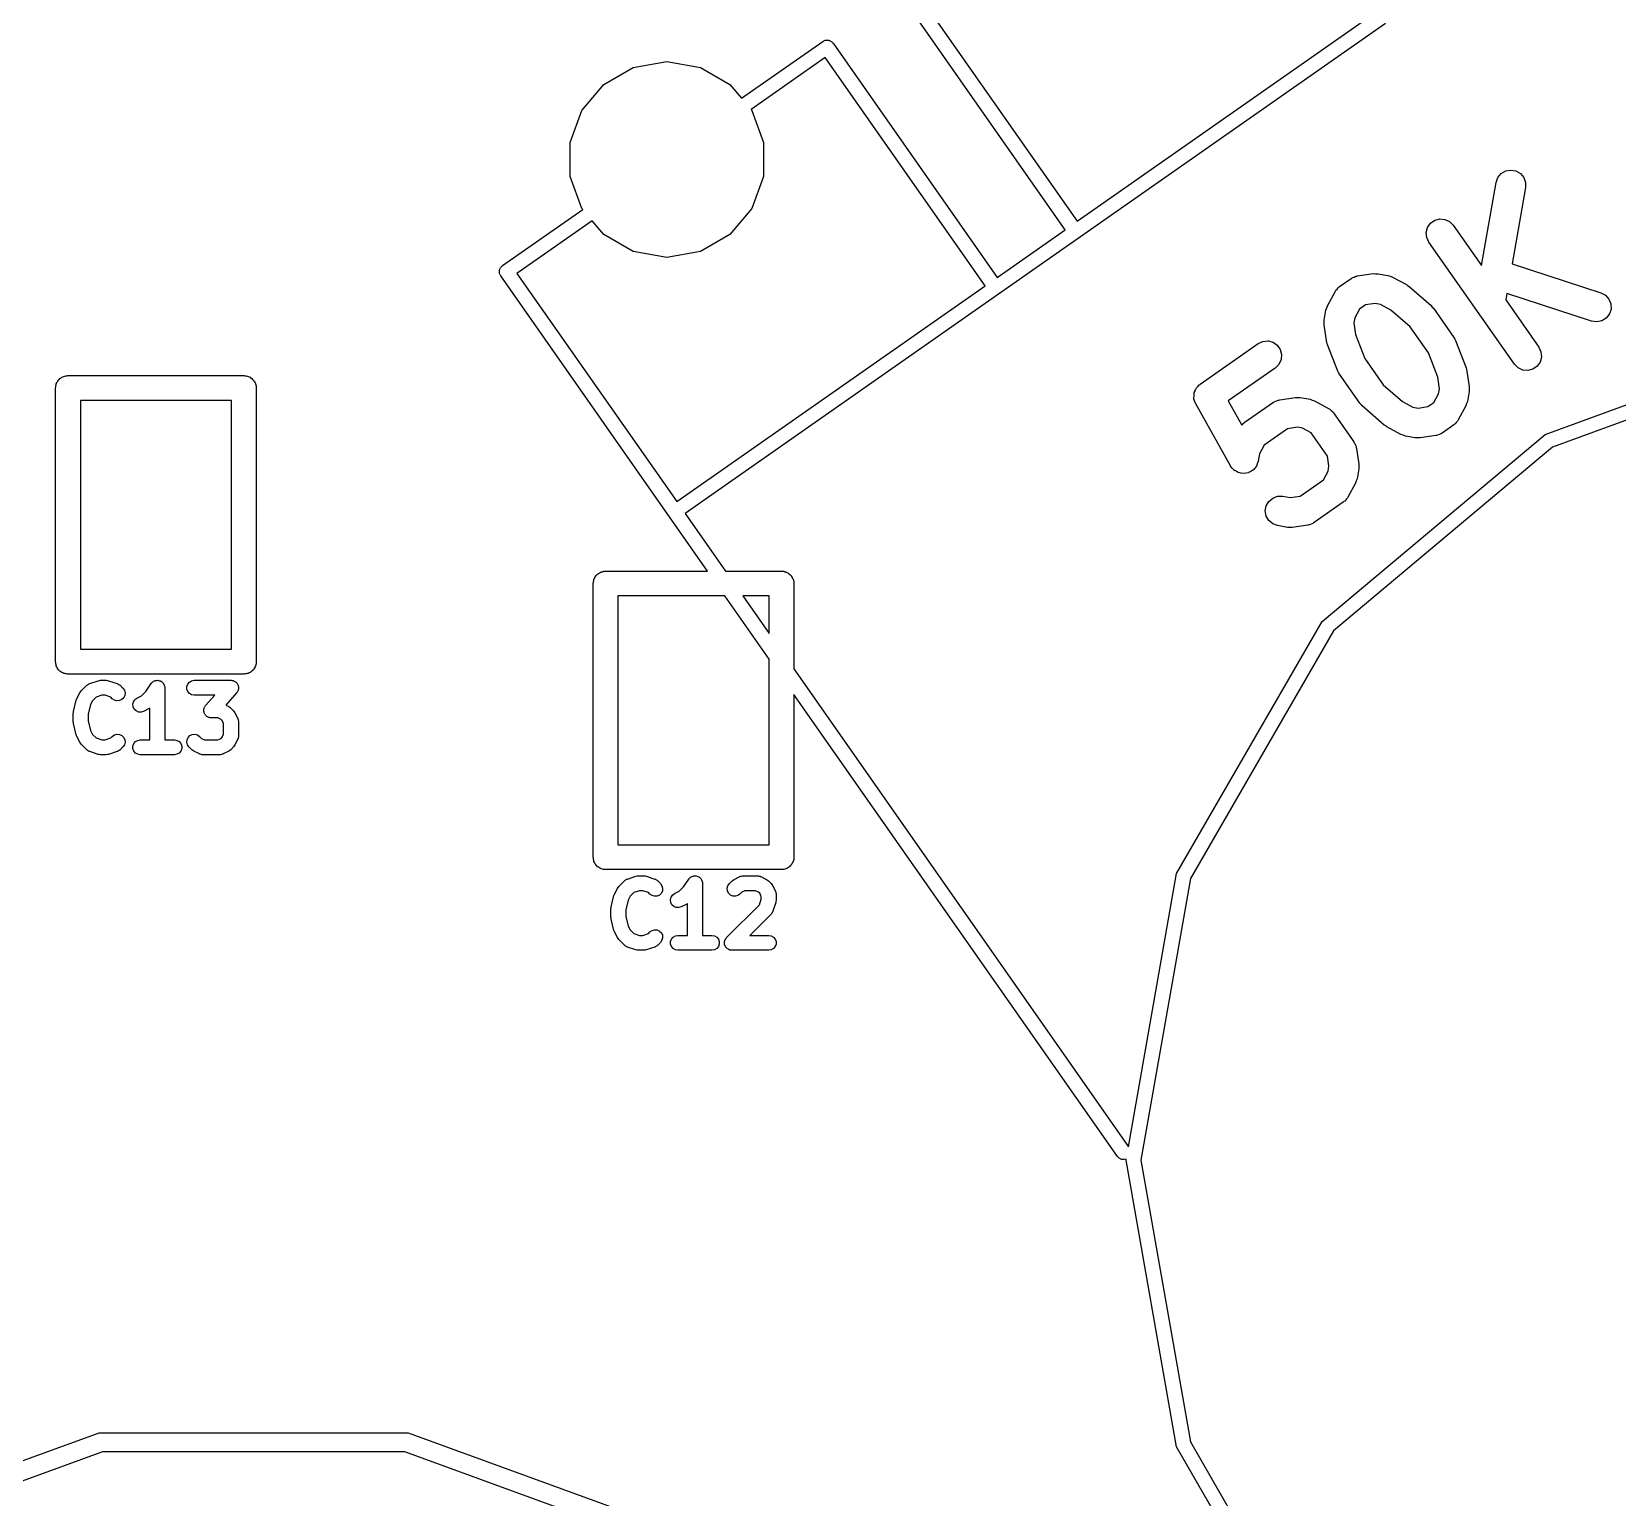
# Model space of a CAD drawing. Extents: x 12 to 77, y -112 to -11.
# Drawn here: x 42.23 to 58.45, y -49.95 to -34.95 of the extents above; entities that cross this region are included whole.
import ezdxf

# ---------------------------------------------------------------- set-up
doc = ezdxf.new("R2010")
doc.units = 0
doc.header["$MEASUREMENT"] = 0
doc.layers.add('BLACK', color=7, linetype='CONTINUOUS')

msp = doc.modelspace()

# ---------------------------------------------------------------- linework, layer by layer
at = {"layer": 'Black'}
for p, q in [((52.8007, -36.9798), (51.123, -34.5837)), ((51.2889, -34.5591), (52.9236, -36.8937)), ((52.9236, -36.8937), (56.0774, -34.6855)), ((56.0774, -34.8686), (51.9816, -37.7364)), ((49.4911, -35.6349), (50.3223, -35.0529)), ((50.3223, -35.0529), (50.3282, -35.0501)), ((50.3282, -35.0501), (50.3336, -35.0463)), ((50.3336, -35.0463), (50.34, -35.0446)), ((50.34, -35.0446), (50.3459, -35.0419)), ((50.3459, -35.0419), (50.3524, -35.0413)), ((50.3524, -35.0413), (50.3588, -35.0396)), ((50.3588, -35.0396), (50.3653, -35.0402)), ((50.3653, -35.0402), (50.3719, -35.0396)), ((50.3719, -35.0396), (50.3782, -35.0413)), ((50.3782, -35.0413), (50.3847, -35.0419)), ((50.3847, -35.0419), (50.3907, -35.0446)), ((50.3907, -35.0446), (50.397, -35.0463)), ((50.397, -35.0463), (50.4024, -35.0501)), ((50.4024, -35.0501), (50.4083, -35.0529)), ((50.4083, -35.0529), (50.413, -35.0575)), ((50.413, -35.0575), (50.4184, -35.0613)), ((50.4184, -35.0613), (50.4221, -35.0666)), ((50.4221, -35.0666), (50.4268, -35.0713)), ((50.4268, -35.0713), (52.1045, -37.4673)), ((48.0821, -35.4929), (48.3839, -35.3186)), ((48.3839, -35.3186), (48.727, -35.2581)), ((48.727, -35.2581), (49.0702, -35.3186)), ((49.0702, -35.3186), (49.3719, -35.4929)), ((50.3469, -35.2188), (49.5879, -35.7502)), ((51.9816, -37.5533), (50.3469, -35.2188)), ((47.8581, -35.7598), (48.0821, -35.4929)), ((49.3719, -35.4929), (49.4911, -35.6349)), ((47.739, -36.0872), (47.8581, -35.7598)), ((49.5879, -35.7502), (49.5959, -35.7598)), ((49.5959, -35.7598), (49.7151, -36.0872)), ((47.739, -36.4357), (47.739, -36.0872)), ((49.7151, -36.0872), (49.7151, -36.4357)), ((47.8581, -36.7631), (47.739, -36.4357)), ((49.7151, -36.4357), (49.5959, -36.7631)), ((57.0608, -37.3459), (57.2108, -36.4953)), ((57.2108, -36.4953), (57.2289, -36.4456)), ((57.2289, -36.4456), (57.2629, -36.405)), ((57.2629, -36.405), (57.3088, -36.3786)), ((57.3088, -36.3786), (57.3609, -36.3694)), ((57.3609, -36.3694), (57.413, -36.3786)), ((57.413, -36.3786), (57.4589, -36.405)), ((57.4589, -36.405), (57.4929, -36.4456)), ((57.4929, -36.4456), (57.511, -36.4953)), ((57.511, -36.4953), (57.511, -36.5483)), ((57.511, -36.5483), (57.3735, -37.3277)), ((47.0457, -37.3472), (47.8662, -36.7727)), ((47.8662, -36.7727), (47.8581, -36.7631)), ((49.5959, -36.7631), (49.3719, -37.03)), ((47.9629, -36.888), (47.1932, -37.427)), ((48.0821, -37.03), (47.9629, -36.888)), ((52.1045, -37.4673), (52.8007, -36.9798)), ((56.4957, -37.008), (56.5094, -36.9569)), ((56.5094, -36.9569), (56.5398, -36.9135)), ((56.5398, -36.9135), (56.5831, -36.8832)), ((56.5831, -36.8832), (56.6343, -36.8695)), ((56.6343, -36.8695), (56.687, -36.8741)), ((56.687, -36.8741), (56.735, -36.8965)), ((56.735, -36.8965), (56.7724, -36.9339)), ((56.7724, -36.9339), (57.0608, -37.3459)), ((48.3839, -37.2043), (48.0821, -37.03)), ((49.3719, -37.03), (49.0702, -37.2043)), ((56.5003, -37.0607), (56.4957, -37.008)), ((56.5227, -37.1087), (56.5003, -37.0607)), ((57.3968, -38.3571), (56.5227, -37.1087)), ((48.727, -37.2648), (48.3839, -37.2043)), ((49.0702, -37.2043), (48.727, -37.2648)), ((47.014, -37.4021), (47.0157, -37.3957)), ((47.0146, -37.4086), (47.014, -37.4021)), ((47.014, -37.4151), (47.0146, -37.4086)), ((47.0157, -37.4215), (47.014, -37.4151)), ((47.0157, -37.3957), (47.0163, -37.3892)), ((47.0163, -37.428), (47.0157, -37.4215)), ((47.0163, -37.3892), (47.019, -37.3832)), ((47.019, -37.434), (47.0163, -37.428)), ((47.019, -37.3832), (47.0207, -37.3769)), ((47.0207, -37.4403), (47.019, -37.434)), ((47.0207, -37.3769), (47.0245, -37.3715)), ((47.0245, -37.4457), (47.0207, -37.4403)), ((47.0245, -37.3715), (47.0273, -37.3656)), ((47.0273, -37.4516), (47.0245, -37.4457)), ((47.0273, -37.3656), (47.0319, -37.3609)), ((49.1429, -40.473), (47.0273, -37.4516)), ((47.0319, -37.3609), (47.0357, -37.3556)), ((47.0357, -37.3556), (47.0411, -37.3518)), ((47.0411, -37.3518), (47.0457, -37.3472)), ((47.1932, -37.427), (48.8279, -39.7616)), ((55.7427, -37.47), (55.7597, -37.4644)), ((55.7597, -37.4644), (55.7758, -37.4568)), ((55.7758, -37.4568), (55.7846, -37.4561)), ((55.7846, -37.4561), (55.7929, -37.4533)), ((55.7929, -37.4533), (55.9534, -37.4295)), ((55.9534, -37.4295), (55.9778, -37.4302)), ((55.9778, -37.4302), (56.0023, -37.4302)), ((56.0023, -37.4302), (56.1033, -37.448)), ((56.1033, -37.448), (56.1263, -37.4563)), ((56.1263, -37.4563), (56.1494, -37.464)), ((56.1494, -37.464), (56.2921, -37.5413)), ((57.3735, -37.3277), (58.2825, -37.6253)), ((48.8279, -39.7616), (51.9816, -37.5533)), ((55.4851, -37.7574), (55.5624, -37.6147)), ((55.5624, -37.6147), (55.5678, -37.6078)), ((55.5678, -37.6078), (55.5715, -37.5999)), ((55.5715, -37.5999), (55.5842, -37.5873)), ((55.5842, -37.5873), (55.5953, -37.5733)), ((55.5953, -37.5733), (55.6028, -37.5687)), ((55.6028, -37.5687), (55.609, -37.5625)), ((55.609, -37.5625), (55.7279, -37.4792)), ((55.7279, -37.4792), (55.7358, -37.4755)), ((55.7358, -37.4755), (55.7427, -37.47)), ((56.2921, -37.5413), (56.3052, -37.5517)), ((56.3052, -37.5517), (56.3195, -37.5602)), ((56.3195, -37.5602), (56.5454, -37.7564)), ((57.3201, -37.6309), (57.3081, -37.699)), ((58.1876, -37.915), (57.3201, -37.6309)), ((58.2825, -37.6253), (58.3291, -37.6503)), ((51.9816, -37.7364), (48.9139, -39.8845)), ((55.469, -37.8035), (55.4774, -37.7806)), ((55.4774, -37.7806), (55.4851, -37.7574)), ((55.8133, -37.7915), (55.7649, -37.8808)), ((55.8732, -37.7495), (55.8133, -37.7915)), ((55.9737, -37.7346), (55.8732, -37.7495)), ((56.0261, -37.7439), (55.9737, -37.7346)), ((56.1323, -37.8014), (56.0261, -37.7439)), ((56.5454, -37.7564), (56.5572, -37.7709)), ((56.5572, -37.7709), (56.5704, -37.7841)), ((56.5704, -37.7841), (56.7785, -38.0813)), ((57.3081, -37.699), (57.6465, -38.1823)), ((58.3291, -37.6503), (58.3645, -37.6897)), ((58.3645, -37.6897), (58.3842, -37.7388)), ((58.3859, -37.7917), (58.3694, -37.842)), ((58.3842, -37.7388), (58.3859, -37.7917)), ((55.4505, -37.9534), (55.4512, -37.929)), ((55.4743, -38.1139), (55.4505, -37.9534)), ((55.4512, -37.9046), (55.469, -37.8035)), ((55.4512, -37.929), (55.4512, -37.9046)), ((55.7649, -37.8808), (55.7557, -37.9332)), ((55.7557, -37.9332), (55.7734, -38.0527)), ((56.3314, -37.9743), (56.1323, -37.8014)), ((58.24, -37.9225), (58.1876, -37.915)), ((58.2918, -37.9116), (58.24, -37.9225)), ((58.3368, -37.8837), (58.2918, -37.9116)), ((58.3694, -37.842), (58.3368, -37.8837)), ((55.4796, -38.1297), (55.4743, -38.1139)), ((55.7734, -38.0527), (55.8678, -38.2989)), ((56.518, -38.2408), (56.3314, -37.9743)), ((56.7785, -38.0813), (56.7864, -38.0982)), ((56.7864, -38.0982), (56.796, -38.1142)), ((56.796, -38.1142), (56.903, -38.3936)), ((57.7125, -39.0738), (60.511, -38.0553)), ((54.1822, -38.5615), (54.7767, -38.1452)), ((54.7767, -38.1452), (54.8247, -38.1228)), ((54.8247, -38.1228), (54.8774, -38.1182)), ((54.8774, -38.1182), (54.9285, -38.1319)), ((54.9285, -38.1319), (54.9719, -38.1623)), ((54.9719, -38.1623), (55.0022, -38.2056)), ((55.0022, -38.2056), (55.0159, -38.2568)), ((55.0159, -38.2568), (55.0113, -38.3095)), ((55.4828, -38.1461), (55.4796, -38.1297)), ((55.5898, -38.4255), (55.4828, -38.1461)), ((56.6124, -38.487), (56.518, -38.2408)), ((57.6465, -38.1823), (57.6689, -38.2302)), ((57.6689, -38.2302), (57.6735, -38.283)), ((60.537, -38.203), (57.7875, -39.2037)), ((54.9515, -38.3949), (54.47, -38.732)), ((54.989, -38.3575), (54.9515, -38.3949)), ((55.0113, -38.3095), (54.989, -38.3575)), ((55.5994, -38.4415), (55.5898, -38.4255)), ((55.6073, -38.4584), (55.5994, -38.4415)), ((55.8678, -38.2989), (56.0544, -38.5654)), ((56.903, -38.3936), (56.9062, -38.41)), ((56.9062, -38.41), (56.9114, -38.4258)), ((56.9114, -38.4258), (56.9353, -38.5863)), ((57.4343, -38.3945), (57.3968, -38.3571)), ((57.4822, -38.4169), (57.4343, -38.3945)), ((57.535, -38.4215), (57.4822, -38.4169)), ((57.5861, -38.4078), (57.535, -38.4215)), ((57.6294, -38.3774), (57.5861, -38.4078)), ((57.6598, -38.3341), (57.6294, -38.3774)), ((57.6735, -38.283), (57.6598, -38.3341)), ((42.473, -38.6), (42.4749, -38.5891)), ((42.473, -41.4), (42.473, -38.6)), ((42.4749, -38.5779), (42.4787, -38.5675)), ((42.4749, -38.5891), (42.4749, -38.5779)), ((42.4787, -38.5675), (42.4807, -38.5566)), ((42.4807, -38.5566), (42.4862, -38.5469)), ((42.4862, -38.5469), (42.49, -38.5365)), ((42.49, -38.5365), (42.4972, -38.528)), ((42.4972, -38.528), (42.5027, -38.5184)), ((42.5027, -38.5184), (42.5112, -38.5112)), ((42.5112, -38.5112), (42.5184, -38.5027)), ((42.5184, -38.5027), (42.528, -38.4972)), ((42.528, -38.4972), (42.5365, -38.49)), ((42.5365, -38.49), (42.5469, -38.4862)), ((42.5469, -38.4862), (42.5566, -38.4807)), ((42.5566, -38.4807), (42.5675, -38.4787)), ((42.5675, -38.4787), (42.5779, -38.4749)), ((42.5779, -38.4749), (42.5891, -38.4749)), ((42.5891, -38.4749), (42.6, -38.473)), ((42.6, -38.473), (44.4, -38.473)), ((44.4, -38.473), (44.4109, -38.4749)), ((44.4109, -38.4749), (44.4221, -38.4749)), ((44.4221, -38.4749), (44.4325, -38.4787)), ((44.4325, -38.4787), (44.4434, -38.4807)), ((44.4434, -38.4807), (44.4531, -38.4862)), ((44.4531, -38.4862), (44.4635, -38.49)), ((44.4635, -38.49), (44.472, -38.4972)), ((44.472, -38.4972), (44.4816, -38.5027)), ((44.4816, -38.5027), (44.4888, -38.5112)), ((44.4888, -38.5112), (44.4973, -38.5184)), ((44.4973, -38.5184), (44.5028, -38.528)), ((44.5028, -38.528), (44.51, -38.5365)), ((44.51, -38.5365), (44.5138, -38.5469)), ((44.5138, -38.5469), (44.5193, -38.5566)), ((44.5193, -38.5566), (44.5213, -38.5675)), ((44.5213, -38.5675), (44.5251, -38.5779)), ((44.5251, -38.5779), (44.5251, -38.5891)), ((44.5251, -38.5891), (44.527, -38.6)), ((44.527, -38.6), (44.527, -41.4)), ((54.1386, -38.6085), (54.1424, -38.6041)), ((54.1424, -38.6041), (54.1448, -38.5989)), ((54.1448, -38.5989), (54.1596, -38.5841)), ((54.1596, -38.5841), (54.1732, -38.5683)), ((54.1732, -38.5683), (54.1782, -38.5655)), ((54.1782, -38.5655), (54.1822, -38.5615)), ((55.8154, -38.7556), (55.6073, -38.4584)), ((56.0544, -38.5654), (56.2535, -38.7383)), ((56.6301, -38.6066), (56.6124, -38.487)), ((56.9353, -38.5863), (56.9346, -38.6107)), ((44.273, -38.727), (42.727, -38.727)), ((42.727, -38.727), (42.727, -41.273)), ((44.273, -41.273), (44.273, -38.727)), ((54.1178, -38.6996), (54.1197, -38.6788)), ((54.1193, -38.7051), (54.1178, -38.6996)), ((54.1193, -38.7109), (54.1193, -38.7051)), ((54.1261, -38.7306), (54.1193, -38.7109)), ((54.1197, -38.6788), (54.1199, -38.658)), ((54.1199, -38.658), (54.1219, -38.6526)), ((54.1219, -38.6526), (54.1225, -38.6469)), ((54.1225, -38.6469), (54.1313, -38.628)), ((54.1315, -38.7507), (54.1261, -38.7306)), ((54.1313, -38.628), (54.1386, -38.6085)), ((54.1348, -38.7554), (54.1315, -38.7507)), ((54.1367, -38.7609), (54.1348, -38.7554)), ((54.4935, -39.397), (54.1367, -38.7609)), ((54.47, -38.732), (54.6087, -38.9792)), ((54.6341, -38.9538), (54.9314, -38.7457)), ((54.9314, -38.7457), (54.9393, -38.7419)), ((54.9393, -38.7419), (54.9462, -38.7365)), ((54.9462, -38.7365), (54.9632, -38.7308)), ((54.9632, -38.7308), (54.9793, -38.7233)), ((54.9793, -38.7233), (54.9881, -38.7225)), ((54.9881, -38.7225), (54.9964, -38.7197)), ((54.9964, -38.7197), (55.157, -38.6959)), ((55.157, -38.6959), (55.1814, -38.6966)), ((55.1814, -38.6966), (55.2058, -38.6966)), ((55.2058, -38.6966), (55.3068, -38.7144)), ((55.3068, -38.7144), (55.3298, -38.7228)), ((55.3298, -38.7228), (55.3529, -38.7305)), ((55.3529, -38.7305), (55.4956, -38.8078)), ((55.8286, -38.7688), (55.8154, -38.7556)), ((56.2535, -38.7383), (56.3597, -38.7959)), ((56.5126, -38.7902), (56.5725, -38.7482)), ((56.5725, -38.7482), (56.6209, -38.6589)), ((56.6209, -38.6589), (56.6301, -38.6066)), ((56.9084, -38.7591), (56.9007, -38.7823)), ((56.9168, -38.7362), (56.9084, -38.7591)), ((56.9346, -38.6351), (56.9168, -38.7362)), ((56.9346, -38.6107), (56.9346, -38.6351)), ((55.4956, -38.8078), (55.5025, -38.8132)), ((55.5025, -38.8132), (55.5105, -38.8169)), ((55.5105, -38.8169), (55.5231, -38.8296)), ((55.5231, -38.8296), (55.5371, -38.8407)), ((55.5371, -38.8407), (55.5417, -38.8482)), ((55.5417, -38.8482), (55.5479, -38.8544)), ((55.5479, -38.8544), (55.756, -39.1516)), ((55.8404, -38.7833), (55.8286, -38.7688)), ((56.0663, -38.9795), (55.8404, -38.7833)), ((56.3597, -38.7959), (56.4121, -38.8051)), ((56.4121, -38.8051), (56.5126, -38.7902)), ((56.8234, -38.925), (56.818, -38.9319)), ((56.9007, -38.7823), (56.8234, -38.925)), ((54.6087, -38.9792), (54.6093, -38.9786)), ((54.6093, -38.9786), (54.6204, -38.9646)), ((54.6204, -38.9646), (54.6279, -38.96)), ((54.6279, -38.96), (54.6341, -38.9538)), ((55.0767, -39.016), (54.8384, -39.1828)), ((55.1772, -39.0011), (55.0767, -39.016)), ((55.2296, -39.0103), (55.1772, -39.0011)), ((55.3189, -39.0587), (55.2296, -39.0103)), ((55.4857, -39.297), (55.3189, -39.0587)), ((55.4312, -40.9881), (57.7125, -39.0738)), ((56.0806, -38.988), (56.0663, -38.9795)), ((56.0937, -38.9984), (56.0806, -38.988)), ((56.2364, -39.0757), (56.0937, -38.9984)), ((56.2595, -39.0834), (56.2364, -39.0757)), ((56.2825, -39.0917), (56.2595, -39.0834)), ((56.5929, -39.0864), (56.4324, -39.1102)), ((56.6012, -39.0837), (56.5929, -39.0864)), ((56.61, -39.0829), (56.6012, -39.0837)), ((56.6261, -39.0753), (56.61, -39.0829)), ((56.6301, -39.074), (56.6261, -39.0753)), ((56.6431, -39.0697), (56.6301, -39.074)), ((56.65, -39.0642), (56.6431, -39.0697)), ((56.6579, -39.0605), (56.65, -39.0642)), ((56.7768, -38.9773), (56.6579, -39.0605)), ((56.783, -38.9711), (56.7768, -38.9773)), ((56.7905, -38.9665), (56.783, -38.9711)), ((56.8016, -38.9525), (56.7905, -38.9665)), ((56.8143, -38.9398), (56.8016, -38.9525)), ((56.818, -38.9319), (56.8143, -38.9398)), ((54.8384, -39.1828), (54.7901, -39.2721)), ((57.7875, -39.2037), (55.5461, -41.0845)), ((55.756, -39.1516), (55.7598, -39.1596)), ((55.7598, -39.1596), (55.7652, -39.1665)), ((55.7652, -39.1665), (55.7709, -39.1834)), ((55.7709, -39.1834), (55.7784, -39.1996)), ((55.7784, -39.1996), (55.7792, -39.2083)), ((55.7792, -39.2083), (55.782, -39.2167)), ((55.782, -39.2167), (55.8058, -39.3772)), ((56.3835, -39.1096), (56.2825, -39.0917)), ((56.4079, -39.1096), (56.3835, -39.1096)), ((56.4324, -39.1102), (56.4079, -39.1096)), ((54.4942, -39.3977), (54.4935, -39.397)), ((54.4945, -39.3986), (54.4942, -39.3977)), ((54.5109, -39.4181), (54.4945, -39.3986)), ((54.7575, -39.4002), (54.7408, -39.4196)), ((54.7578, -39.3993), (54.7575, -39.4002)), ((54.7584, -39.3986), (54.7578, -39.3993)), ((54.7672, -39.3746), (54.7584, -39.3986)), ((54.7762, -39.3507), (54.7672, -39.3746)), ((54.7765, -39.3489), (54.7762, -39.3498)), ((54.7762, -39.3498), (54.7762, -39.3507)), ((54.7901, -39.2721), (54.7765, -39.3489)), ((55.5006, -39.3974), (55.4857, -39.297)), ((55.4914, -39.4498), (55.5006, -39.3974)), ((55.8058, -39.3772), (55.8051, -39.4016)), ((55.8051, -39.4016), (55.8051, -39.426)), ((54.5271, -39.4379), (54.5109, -39.4181)), ((54.5279, -39.4384), (54.5271, -39.4379)), ((54.5285, -39.4391), (54.5279, -39.4384)), ((54.5506, -39.4519), (54.5285, -39.4391)), ((54.5726, -39.4649), (54.5506, -39.4519)), ((54.5735, -39.4651), (54.5726, -39.4649)), ((54.5743, -39.4656), (54.5735, -39.4651)), ((54.5995, -39.47), (54.5743, -39.4656)), ((54.6246, -39.4748), (54.5995, -39.47)), ((54.6255, -39.4746), (54.6246, -39.4748)), ((54.6265, -39.4748), (54.6255, -39.4746)), ((54.6516, -39.4704), (54.6265, -39.4748)), ((54.6768, -39.4662), (54.6516, -39.4704)), ((54.6776, -39.4658), (54.6768, -39.4662)), ((54.6786, -39.4656), (54.6776, -39.4658)), ((54.7007, -39.4529), (54.6786, -39.4656)), ((54.723, -39.4403), (54.7007, -39.4529)), ((54.7236, -39.4396), (54.723, -39.4403)), ((54.7244, -39.4391), (54.7236, -39.4396)), ((54.7408, -39.4196), (54.7244, -39.4391)), ((55.2047, -39.706), (55.443, -39.5391)), ((55.443, -39.5391), (55.4914, -39.4498)), ((55.7712, -39.5732), (55.6939, -39.7159)), ((55.7789, -39.55), (55.7712, -39.5732)), ((55.7873, -39.5271), (55.7789, -39.55)), ((55.8051, -39.426), (55.7873, -39.5271)), ((54.8843, -39.7595), (54.9249, -39.7254)), ((54.9249, -39.7254), (54.9746, -39.7073)), ((54.9746, -39.7073), (55.0276, -39.7073)), ((55.0276, -39.7073), (55.1043, -39.7209)), ((55.1043, -39.7209), (55.2047, -39.706)), ((55.6848, -39.7307), (55.6721, -39.7434)), ((55.6885, -39.7228), (55.6848, -39.7307)), ((55.6939, -39.7159), (55.6885, -39.7228)), ((48.9139, -39.8845), (49.326, -40.473)), ((54.8487, -39.8574), (54.8579, -39.8053)), ((54.8579, -39.9095), (54.8487, -39.8574)), ((54.8579, -39.8053), (54.8843, -39.7595)), ((55.6473, -39.7682), (55.3501, -39.9763)), ((55.6535, -39.7619), (55.6473, -39.7682)), ((55.661, -39.7573), (55.6535, -39.7619)), ((55.6721, -39.7434), (55.661, -39.7573)), ((54.8843, -39.9554), (54.8579, -39.9095)), ((54.9249, -39.9894), (54.8843, -39.9554)), ((54.9746, -40.0075), (54.9249, -39.9894)), ((55.0757, -40.0253), (54.9746, -40.0075)), ((55.1001, -40.0253), (55.0757, -40.0253)), ((55.1245, -40.026), (55.1001, -40.0253)), ((55.285, -40.0022), (55.1245, -40.026)), ((55.2934, -39.9994), (55.285, -40.0022)), ((55.3021, -39.9986), (55.2934, -39.9994)), ((55.3183, -39.9911), (55.3021, -39.9986)), ((55.3352, -39.9855), (55.3183, -39.9911)), ((55.3421, -39.98), (55.3352, -39.9855)), ((55.3501, -39.9763), (55.3421, -39.98)), ((47.9807, -40.5566), (47.9862, -40.5469)), ((47.9862, -40.5469), (47.99, -40.5365)), ((47.99, -40.5365), (47.9972, -40.528)), ((47.9972, -40.528), (48.0027, -40.5184)), ((48.0027, -40.5184), (48.0112, -40.5112)), ((48.0112, -40.5112), (48.0184, -40.5027)), ((48.0184, -40.5027), (48.028, -40.4972)), ((48.028, -40.4972), (48.0365, -40.49)), ((48.0365, -40.49), (48.0469, -40.4862)), ((48.0469, -40.4862), (48.0566, -40.4807)), ((48.0566, -40.4807), (48.0675, -40.4787)), ((48.0675, -40.4787), (48.0779, -40.4749)), ((48.0779, -40.4749), (48.0891, -40.4749)), ((48.0891, -40.4749), (48.1, -40.473)), ((48.1, -40.473), (49.1429, -40.473)), ((49.326, -40.473), (49.9, -40.473)), ((49.9, -40.473), (49.9109, -40.4749)), ((49.9109, -40.4749), (49.9221, -40.4749)), ((49.9221, -40.4749), (49.9325, -40.4787)), ((49.9325, -40.4787), (49.9434, -40.4807)), ((49.9434, -40.4807), (49.9531, -40.4862)), ((49.9531, -40.4862), (49.9635, -40.49)), ((49.9635, -40.49), (49.972, -40.4972)), ((49.972, -40.4972), (49.9816, -40.5027)), ((49.9816, -40.5027), (49.9888, -40.5112)), ((49.9888, -40.5112), (49.9973, -40.5184)), ((49.9973, -40.5184), (50.0028, -40.528)), ((50.0028, -40.528), (50.01, -40.5365)), ((50.01, -40.5365), (50.0138, -40.5469)), ((50.0138, -40.5469), (50.0193, -40.5566)), ((47.973, -40.6), (47.9749, -40.5891)), ((47.973, -43.4), (47.973, -40.6)), ((47.9749, -40.5779), (47.9787, -40.5675)), ((47.9749, -40.5891), (47.9749, -40.5779)), ((47.9787, -40.5675), (47.9807, -40.5566)), ((50.0193, -40.5566), (50.0213, -40.5675)), ((50.0213, -40.5675), (50.0251, -40.5779)), ((50.0251, -40.5779), (50.0251, -40.5891)), ((50.0251, -40.5891), (50.027, -40.6)), ((50.027, -40.6), (50.027, -41.4742)), ((49.3207, -40.727), (48.227, -40.727)), ((48.227, -40.727), (48.227, -43.273)), ((49.773, -41.3729), (49.3207, -40.727)), ((49.773, -40.727), (49.5038, -40.727)), ((49.5038, -40.727), (49.773, -41.1114)), ((49.773, -41.1114), (49.773, -40.727)), ((53.9421, -43.5672), (55.4312, -40.9881)), ((55.5461, -41.0845), (54.0831, -43.6185)), ((42.727, -41.273), (44.273, -41.273)), ((42.4749, -41.4109), (42.473, -41.4)), ((42.4749, -41.4221), (42.4749, -41.4109)), ((42.4787, -41.4325), (42.4749, -41.4221)), ((42.4807, -41.4434), (42.4787, -41.4325)), ((42.4862, -41.4531), (42.4807, -41.4434)), ((42.49, -41.4635), (42.4862, -41.4531)), ((42.4972, -41.472), (42.49, -41.4635)), ((42.5027, -41.4816), (42.4972, -41.472)), ((42.5112, -41.4888), (42.5027, -41.4816)), ((42.5184, -41.4973), (42.5112, -41.4888)), ((42.528, -41.5028), (42.5184, -41.4973)), ((42.5365, -41.51), (42.528, -41.5028)), ((42.5469, -41.5138), (42.5365, -41.51)), ((42.5566, -41.5193), (42.5469, -41.5138)), ((42.5675, -41.5213), (42.5566, -41.5193)), ((42.5779, -41.5251), (42.5675, -41.5213)), ((44.4325, -41.5213), (44.4221, -41.5251)), ((44.4434, -41.5193), (44.4325, -41.5213)), ((44.4531, -41.5138), (44.4434, -41.5193)), ((44.4635, -41.51), (44.4531, -41.5138)), ((44.472, -41.5028), (44.4635, -41.51)), ((44.4816, -41.4973), (44.472, -41.5028)), ((44.4888, -41.4888), (44.4816, -41.4973)), ((44.4973, -41.4816), (44.4888, -41.4888)), ((44.5028, -41.472), (44.4973, -41.4816)), ((44.51, -41.4635), (44.5028, -41.472)), ((44.5138, -41.4531), (44.51, -41.4635)), ((44.5193, -41.4434), (44.5138, -41.4531)), ((44.5213, -41.4325), (44.5193, -41.4434)), ((44.5251, -41.4221), (44.5213, -41.4325)), ((44.527, -41.4), (44.5251, -41.4109)), ((44.5251, -41.4109), (44.5251, -41.4221)), ((49.773, -43.273), (49.773, -41.3729)), ((50.027, -41.4742), (53.4494, -46.3618)), ((42.5891, -41.5251), (42.5779, -41.5251)), ((42.6, -41.527), (42.5891, -41.5251)), ((44.4, -41.527), (42.6, -41.527)), ((42.7349, -41.6994), (42.793, -41.6413)), ((42.793, -41.6413), (42.7966, -41.6388)), ((42.7966, -41.6388), (42.7995, -41.6355)), ((42.7995, -41.6355), (42.8073, -41.6313)), ((42.8073, -41.6313), (42.8147, -41.6261)), ((42.8147, -41.6261), (42.8189, -41.625)), ((42.8189, -41.625), (42.8228, -41.6229)), ((42.8228, -41.6229), (42.9098, -41.5939)), ((42.9098, -41.5939), (42.9219, -41.5921)), ((42.9219, -41.5921), (42.9339, -41.59)), ((42.9339, -41.59), (42.992, -41.59)), ((42.992, -41.59), (43.004, -41.5921)), ((43.004, -41.5921), (43.0161, -41.5939)), ((43.0161, -41.5939), (43.1032, -41.6229)), ((43.1032, -41.6229), (43.107, -41.625)), ((43.107, -41.625), (43.1113, -41.6261)), ((43.1113, -41.6261), (43.1186, -41.6313)), ((43.1186, -41.6313), (43.1265, -41.6355)), ((43.1265, -41.6355), (43.1294, -41.6388)), ((43.1294, -41.6388), (43.133, -41.6413)), ((43.133, -41.6413), (43.162, -41.6703)), ((43.162, -41.6703), (43.1772, -41.692)), ((43.3972, -41.7047), (43.4511, -41.6239)), ((43.4511, -41.6239), (43.454, -41.6208)), ((43.454, -41.6208), (43.4561, -41.6172)), ((43.4561, -41.6172), (43.4631, -41.6113)), ((43.4631, -41.6113), (43.4694, -41.6048)), ((43.4694, -41.6048), (43.4732, -41.6029)), ((43.4732, -41.6029), (43.4764, -41.6002)), ((43.4764, -41.6002), (43.485, -41.5971)), ((43.485, -41.5971), (43.4931, -41.593)), ((43.4931, -41.593), (43.4973, -41.5926)), ((43.4973, -41.5926), (43.5013, -41.5911)), ((43.5013, -41.5911), (43.5104, -41.5911)), ((43.5104, -41.5911), (43.5194, -41.5901)), ((43.5194, -41.5901), (43.5235, -41.5911)), ((43.5235, -41.5911), (43.5277, -41.5911)), ((43.5277, -41.5911), (43.5363, -41.5942)), ((43.5363, -41.5942), (43.5451, -41.5964)), ((43.5451, -41.5964), (43.5486, -41.5987)), ((43.5486, -41.5987), (43.5526, -41.6002)), ((43.5526, -41.6002), (43.5596, -41.606)), ((43.5596, -41.606), (43.5672, -41.6111)), ((43.5672, -41.6111), (43.5697, -41.6145)), ((43.5697, -41.6145), (43.5729, -41.6172)), ((43.5729, -41.6172), (43.5774, -41.6251)), ((43.5774, -41.6251), (43.5828, -41.6324)), ((43.5828, -41.6324), (43.584, -41.6364)), ((43.584, -41.6364), (43.5861, -41.6401)), ((43.5861, -41.6401), (43.5877, -41.6491)), ((43.5877, -41.6491), (43.5903, -41.6578)), ((43.5903, -41.6578), (43.59, -41.662)), ((43.59, -41.662), (43.5907, -41.6662)), ((43.5907, -41.6662), (43.5907, -42.1996)), ((43.8168, -41.6529), (43.8259, -41.6281)), ((43.8168, -41.6794), (43.8168, -41.6529)), ((43.8259, -41.7043), (43.8168, -41.6794)), ((43.8259, -41.6281), (43.8429, -41.6078)), ((43.8429, -41.6078), (43.8658, -41.5946)), ((43.8658, -41.5946), (43.8919, -41.59)), ((43.8919, -41.59), (44.2693, -41.59)), ((44.2693, -41.59), (44.2766, -41.5913)), ((44.2766, -41.5913), (44.284, -41.5914)), ((44.284, -41.5914), (44.2895, -41.5935)), ((44.2895, -41.5935), (44.2953, -41.5946)), ((44.2953, -41.5946), (44.3018, -41.5983)), ((44.3018, -41.5983), (44.3087, -41.601)), ((44.3087, -41.601), (44.3131, -41.6049)), ((44.3131, -41.6049), (44.3182, -41.6078)), ((44.3182, -41.6078), (44.323, -41.6135)), ((44.323, -41.6135), (44.3286, -41.6184)), ((44.3286, -41.6184), (44.3315, -41.6236)), ((44.3315, -41.6236), (44.3352, -41.6281)), ((44.3352, -41.6281), (44.3378, -41.6351)), ((44.3378, -41.6351), (44.3414, -41.6416)), ((44.3414, -41.6416), (44.3423, -41.6474)), ((44.3443, -41.6794), (44.3418, -41.6864)), ((44.3423, -41.6474), (44.3443, -41.6529)), ((44.3443, -41.6529), (44.3443, -41.6604)), ((44.3443, -41.6604), (44.3454, -41.6677)), ((44.3454, -41.6677), (44.3443, -41.6735)), ((44.3443, -41.6735), (44.3443, -41.6794)), ((44.4109, -41.5251), (44.4, -41.527)), ((44.4221, -41.5251), (44.4109, -41.5251)), ((42.6568, -41.9089), (42.6858, -41.7928)), ((42.6858, -41.7928), (42.6892, -41.7852)), ((42.6892, -41.7852), (42.6916, -41.7772)), ((42.6916, -41.7772), (42.7206, -41.7192)), ((42.7206, -41.7192), (42.7279, -41.7094)), ((42.7279, -41.7094), (42.7349, -41.6994)), ((42.8317, -41.8379), (42.8069, -41.9368)), ((42.8514, -41.7984), (42.8317, -41.8379)), ((42.888, -41.7618), (42.8514, -41.7984)), ((42.9463, -41.7424), (42.888, -41.7618)), ((42.9796, -41.7424), (42.9463, -41.7424)), ((43.0379, -41.7618), (42.9796, -41.7424)), ((43.0542, -41.7781), (43.0379, -41.7618)), ((43.0759, -41.7933), (43.0542, -41.7781)), ((43.1015, -41.8001), (43.0759, -41.7933)), ((43.1278, -41.7978), (43.1015, -41.8001)), ((43.1518, -41.7866), (43.1278, -41.7978)), ((43.1705, -41.7679), (43.1518, -41.7866)), ((43.1817, -41.744), (43.1705, -41.7679)), ((43.1772, -41.692), (43.184, -41.7176)), ((43.184, -41.7176), (43.1817, -41.744)), ((43.2643, -41.8358), (43.2704, -41.81)), ((43.2673, -41.8621), (43.2643, -41.8358)), ((43.2704, -41.81), (43.285, -41.788)), ((43.285, -41.788), (43.3063, -41.7722)), ((43.3063, -41.7722), (43.3533, -41.7487)), ((43.3533, -41.7487), (43.3972, -41.7047)), ((43.8429, -41.7245), (43.8259, -41.7043)), ((43.8658, -41.7378), (43.8429, -41.7245)), ((43.8919, -41.7424), (43.8658, -41.7378)), ((44.1013, -41.7424), (43.8919, -41.7424)), ((44.0049, -41.8546), (44.0087, -41.8482)), ((44.0087, -41.8482), (44.1013, -41.7424)), ((44.3266, -41.7163), (44.2149, -41.8441)), ((44.2149, -41.8441), (44.2453, -41.8593)), ((44.3305, -41.71), (44.3266, -41.7163)), ((44.3352, -41.7043), (44.3305, -41.71)), ((44.3373, -41.6987), (44.3352, -41.7043)), ((44.3403, -41.6937), (44.3373, -41.6987)), ((44.3418, -41.6864), (44.3403, -41.6937)), ((53.3366, -46.4623), (50.027, -41.7357)), ((50.027, -41.7357), (50.027, -43.4)), ((42.6545, -41.9274), (42.6562, -41.9182)), ((42.6545, -42.0145), (42.6545, -41.9274)), ((42.6562, -41.9182), (42.6568, -41.9089)), ((42.8069, -41.9368), (42.8069, -42.0051)), ((42.8069, -42.0051), (42.8317, -42.104)), ((43.2791, -41.8857), (43.2673, -41.8621)), ((43.2984, -41.9039), (43.2791, -41.8857)), ((43.3226, -41.9145), (43.2984, -41.9039)), ((43.3491, -41.916), (43.3226, -41.9145)), ((43.3744, -41.9085), (43.3491, -41.916)), ((43.4325, -41.8795), (43.3744, -41.9085)), ((43.4383, -41.8751), (43.4325, -41.8795)), ((43.4383, -42.1996), (43.4383, -41.8751)), ((43.9899, -41.8968), (43.991, -41.891)), ((43.991, -41.9042), (43.9899, -41.8968)), ((43.991, -41.8852), (43.9936, -41.8782)), ((43.991, -41.891), (43.991, -41.8852)), ((43.991, -41.9116), (43.991, -41.9042)), ((43.993, -41.9172), (43.991, -41.9116)), ((43.9939, -41.923), (43.993, -41.9172)), ((43.9936, -41.8782), (43.995, -41.8709)), ((43.9975, -41.9295), (43.9939, -41.923)), ((43.995, -41.8709), (43.9981, -41.8658)), ((44.0001, -41.9365), (43.9975, -41.9295)), ((43.9981, -41.8658), (44.0001, -41.8603)), ((44.0001, -41.8603), (44.0049, -41.8546)), ((44.0038, -41.941), (44.0001, -41.9365)), ((44.0067, -41.9462), (44.0038, -41.941)), ((44.0123, -41.9511), (44.0067, -41.9462)), ((44.0171, -41.9568), (44.0123, -41.9511)), ((44.0222, -41.9597), (44.0171, -41.9568)), ((44.0266, -41.9636), (44.0222, -41.9597)), ((44.0335, -41.9663), (44.0266, -41.9636)), ((44.04, -41.97), (44.0335, -41.9663)), ((44.0458, -41.971), (44.04, -41.97)), ((44.0513, -41.9732), (44.0458, -41.971)), ((44.0587, -41.9733), (44.0513, -41.9732)), ((44.0661, -41.9746), (44.0587, -41.9733)), ((44.1352, -41.9746), (44.0661, -41.9746)), ((44.1661, -41.9901), (44.1352, -41.9746)), ((44.1776, -42.0016), (44.1661, -41.9901)), ((44.1931, -42.0325), (44.1776, -42.0016)), ((44.2453, -41.8593), (44.2551, -41.8665)), ((44.2551, -41.8665), (44.2651, -41.8735)), ((44.2651, -41.8735), (44.2941, -41.9026)), ((44.2941, -41.9026), (44.3011, -41.9126)), ((44.3011, -41.9126), (44.3084, -41.9224)), ((44.3084, -41.9224), (44.3374, -41.9804)), ((44.3374, -41.9804), (44.3387, -41.9846)), ((44.3387, -41.9846), (44.3409, -41.9885)), ((44.3409, -41.9885), (44.3424, -41.9972)), ((44.3424, -41.9972), (44.345, -42.0058)), ((44.345, -42.0058), (44.3447, -42.0102)), ((44.3447, -42.0102), (44.3455, -42.0145)), ((42.6562, -42.0237), (42.6545, -42.0145)), ((42.6568, -42.033), (42.6562, -42.0237)), ((42.6858, -42.1491), (42.6568, -42.033)), ((42.6892, -42.1567), (42.6858, -42.1491)), ((42.6916, -42.1647), (42.6892, -42.1567)), ((42.7206, -42.2228), (42.6916, -42.1647)), ((42.8317, -42.104), (42.8514, -42.1435)), ((42.8514, -42.1435), (42.888, -42.1801)), ((43.0379, -42.1801), (43.0542, -42.1638)), ((43.0542, -42.1638), (43.0759, -42.1487)), ((43.0759, -42.1487), (43.1015, -42.1418)), ((43.1015, -42.1418), (43.1278, -42.1441)), ((43.1278, -42.1441), (43.1518, -42.1553)), ((43.1518, -42.1553), (43.1705, -42.174)), ((43.8295, -42.174), (43.8482, -42.1553)), ((43.8482, -42.1553), (43.8722, -42.1441)), ((43.8722, -42.1441), (43.8985, -42.1418)), ((43.8985, -42.1418), (43.9241, -42.1487)), ((43.9241, -42.1487), (43.9458, -42.1638)), ((43.9458, -42.1638), (43.9661, -42.1841)), ((44.1661, -42.1841), (44.1776, -42.1726)), ((44.1776, -42.1726), (44.1931, -42.1417)), ((44.1931, -42.1417), (44.1931, -42.0325)), ((44.345, -42.1684), (44.3424, -42.1769)), ((44.3455, -42.1597), (44.3447, -42.164)), ((44.3447, -42.164), (44.345, -42.1684)), ((44.3455, -42.0145), (44.3455, -42.1597)), ((42.7279, -42.2326), (42.7206, -42.2228)), ((42.7349, -42.2426), (42.7279, -42.2326)), ((42.793, -42.3006), (42.7349, -42.2426)), ((42.7966, -42.3031), (42.793, -42.3006)), ((42.7995, -42.3064), (42.7966, -42.3031)), ((42.8073, -42.3107), (42.7995, -42.3064)), ((42.8147, -42.3158), (42.8073, -42.3107)), ((42.8189, -42.3169), (42.8147, -42.3158)), ((42.8228, -42.319), (42.8189, -42.3169)), ((42.9098, -42.3481), (42.8228, -42.319)), ((42.888, -42.1801), (42.9463, -42.1996)), ((42.9463, -42.1996), (42.9796, -42.1996)), ((42.9796, -42.1996), (43.0379, -42.1801)), ((43.1032, -42.319), (43.0161, -42.3481)), ((43.107, -42.3169), (43.1032, -42.319)), ((43.1113, -42.3158), (43.107, -42.3169)), ((43.1186, -42.3107), (43.1113, -42.3158)), ((43.1265, -42.3064), (43.1186, -42.3107)), ((43.1294, -42.3031), (43.1265, -42.3064)), ((43.133, -42.3006), (43.1294, -42.3031)), ((43.162, -42.2716), (43.133, -42.3006)), ((43.1772, -42.2499), (43.162, -42.2716)), ((43.1705, -42.174), (43.1817, -42.198)), ((43.184, -42.2244), (43.1772, -42.2499)), ((43.1817, -42.198), (43.184, -42.2244)), ((43.2653, -42.2625), (43.2744, -42.2377)), ((43.2653, -42.289), (43.2653, -42.2625)), ((43.2744, -42.3139), (43.2653, -42.289)), ((43.2744, -42.2377), (43.2914, -42.2174)), ((43.2914, -42.3341), (43.2744, -42.3139)), ((43.2914, -42.2174), (43.3143, -42.2042)), ((43.3143, -42.3474), (43.2914, -42.3341)), ((43.3143, -42.2042), (43.3403, -42.1996)), ((43.3403, -42.1996), (43.4383, -42.1996)), ((43.5907, -42.1996), (43.6887, -42.1996)), ((43.6887, -42.1996), (43.7147, -42.2042)), ((43.7147, -42.2042), (43.7377, -42.2174)), ((43.7377, -42.3341), (43.7147, -42.3474)), ((43.7377, -42.2174), (43.7547, -42.2377)), ((43.7547, -42.3139), (43.7377, -42.3341)), ((43.7547, -42.2377), (43.7637, -42.2625)), ((43.7637, -42.289), (43.7547, -42.3139)), ((43.7637, -42.2625), (43.7637, -42.289)), ((43.816, -42.2244), (43.8183, -42.198)), ((43.8228, -42.2499), (43.816, -42.2244)), ((43.8183, -42.198), (43.8295, -42.174)), ((43.838, -42.2716), (43.8228, -42.2499)), ((43.867, -42.3006), (43.838, -42.2716)), ((43.877, -42.3076), (43.867, -42.3006)), ((43.8868, -42.3149), (43.877, -42.3076)), ((43.9449, -42.3439), (43.8868, -42.3149)), ((43.9661, -42.1841), (43.997, -42.1996)), ((43.997, -42.1996), (44.1352, -42.1996)), ((44.1352, -42.1996), (44.1661, -42.1841)), ((44.2453, -42.3149), (44.1872, -42.3439)), ((44.2551, -42.3076), (44.2453, -42.3149)), ((44.2651, -42.3006), (44.2551, -42.3076)), ((44.2941, -42.2716), (44.2651, -42.3006)), ((44.3011, -42.2616), (44.2941, -42.2716)), ((44.3084, -42.2518), (44.3011, -42.2616)), ((44.3374, -42.1937), (44.3084, -42.2518)), ((44.3387, -42.1895), (44.3374, -42.1937)), ((44.3409, -42.1857), (44.3387, -42.1895)), ((44.3424, -42.1769), (44.3409, -42.1857)), ((42.9219, -42.3499), (42.9098, -42.3481)), ((42.9339, -42.352), (42.9219, -42.3499)), ((42.992, -42.352), (42.9339, -42.352)), ((43.004, -42.3499), (42.992, -42.352)), ((43.0161, -42.3481), (43.004, -42.3499)), ((43.3403, -42.352), (43.3143, -42.3474)), ((43.6887, -42.352), (43.3403, -42.352)), ((43.7147, -42.3474), (43.6887, -42.352)), ((43.9491, -42.3452), (43.9449, -42.3439)), ((43.9529, -42.3474), (43.9491, -42.3452)), ((43.9617, -42.3489), (43.9529, -42.3474)), ((43.9703, -42.3515), (43.9617, -42.3489)), ((43.9746, -42.3512), (43.9703, -42.3515)), ((43.979, -42.352), (43.9746, -42.3512)), ((44.1531, -42.352), (43.979, -42.352)), ((44.1575, -42.3512), (44.1531, -42.352)), ((44.1619, -42.3515), (44.1575, -42.3512)), ((44.1704, -42.3489), (44.1619, -42.3515)), ((44.1792, -42.3474), (44.1704, -42.3489)), ((44.183, -42.3452), (44.1792, -42.3474)), ((44.1872, -42.3439), (44.183, -42.3452)), ((48.227, -43.273), (49.773, -43.273)), ((47.9749, -43.4109), (47.973, -43.4)), ((47.9749, -43.4221), (47.9749, -43.4109)), ((47.9787, -43.4325), (47.9749, -43.4221)), ((47.9807, -43.4434), (47.9787, -43.4325)), ((47.9862, -43.4531), (47.9807, -43.4434)), ((47.99, -43.4635), (47.9862, -43.4531)), ((47.9972, -43.472), (47.99, -43.4635)), ((50.01, -43.4635), (50.0028, -43.472)), ((50.0138, -43.4531), (50.01, -43.4635)), ((50.0193, -43.4434), (50.0138, -43.4531)), ((50.0213, -43.4325), (50.0193, -43.4434)), ((50.0251, -43.4221), (50.0213, -43.4325)), ((50.027, -43.4), (50.0251, -43.4109)), ((50.0251, -43.4109), (50.0251, -43.4221)), ((48.0027, -43.4816), (47.9972, -43.472)), ((48.0112, -43.4888), (48.0027, -43.4816)), ((48.0184, -43.4973), (48.0112, -43.4888)), ((48.028, -43.5028), (48.0184, -43.4973)), ((48.0365, -43.51), (48.028, -43.5028)), ((48.0469, -43.5138), (48.0365, -43.51)), ((48.0566, -43.5193), (48.0469, -43.5138)), ((48.0675, -43.5213), (48.0566, -43.5193)), ((48.0779, -43.5251), (48.0675, -43.5213)), ((48.0891, -43.5251), (48.0779, -43.5251)), ((48.1, -43.527), (48.0891, -43.5251)), ((49.9, -43.527), (48.1, -43.527)), ((48.2995, -43.6355), (48.3073, -43.6313)), ((48.3073, -43.6313), (48.3147, -43.6261)), ((48.3147, -43.6261), (48.3189, -43.625)), ((48.3189, -43.625), (48.3228, -43.6229)), ((48.3228, -43.6229), (48.4098, -43.5939)), ((48.4098, -43.5939), (48.4219, -43.5921)), ((48.4219, -43.5921), (48.4339, -43.59)), ((48.4339, -43.59), (48.492, -43.59)), ((48.492, -43.59), (48.504, -43.5921)), ((48.504, -43.5921), (48.5161, -43.5939)), ((48.5161, -43.5939), (48.6032, -43.6229)), ((48.6032, -43.6229), (48.607, -43.625)), ((48.607, -43.625), (48.6113, -43.6261)), ((48.6113, -43.6261), (48.6186, -43.6313)), ((48.6186, -43.6313), (48.6265, -43.6355)), ((48.8972, -43.7047), (48.9511, -43.6239)), ((48.9511, -43.6239), (48.954, -43.6208)), ((48.954, -43.6208), (48.9561, -43.6172)), ((48.9561, -43.6172), (48.9631, -43.6113)), ((48.9631, -43.6113), (48.9694, -43.6048)), ((48.9694, -43.6048), (48.9732, -43.6029)), ((48.9732, -43.6029), (48.9764, -43.6002)), ((48.9764, -43.6002), (48.985, -43.5971)), ((48.985, -43.5971), (48.9931, -43.593)), ((48.9931, -43.593), (48.9973, -43.5926)), ((48.9973, -43.5926), (49.0013, -43.5911)), ((49.0013, -43.5911), (49.0104, -43.5911)), ((49.0104, -43.5911), (49.0194, -43.5901)), ((49.0194, -43.5901), (49.0235, -43.5911)), ((49.0235, -43.5911), (49.0277, -43.5911)), ((49.0277, -43.5911), (49.0363, -43.5942)), ((49.0363, -43.5942), (49.0451, -43.5964)), ((49.0451, -43.5964), (49.0486, -43.5987)), ((49.0486, -43.5987), (49.0526, -43.6002)), ((49.0526, -43.6002), (49.0596, -43.606)), ((49.0596, -43.606), (49.0672, -43.6111)), ((49.0672, -43.6111), (49.0697, -43.6145)), ((49.0697, -43.6145), (49.0729, -43.6172)), ((49.0729, -43.6172), (49.0774, -43.6251)), ((49.0774, -43.6251), (49.0828, -43.6324)), ((49.0828, -43.6324), (49.084, -43.6364)), ((49.4061, -43.6343), (49.4159, -43.627)), ((49.4159, -43.627), (49.4739, -43.598)), ((49.4739, -43.598), (49.4781, -43.5968)), ((49.4781, -43.5968), (49.4819, -43.5946)), ((49.4819, -43.5946), (49.4907, -43.593)), ((49.4907, -43.593), (49.4993, -43.5905)), ((49.4993, -43.5905), (49.5037, -43.5907)), ((49.5037, -43.5907), (49.508, -43.59)), ((49.508, -43.59), (49.6531, -43.59)), ((49.6531, -43.59), (49.6575, -43.5907)), ((49.6575, -43.5907), (49.6619, -43.5905)), ((49.6619, -43.5905), (49.6704, -43.593)), ((49.6704, -43.593), (49.6792, -43.5946)), ((49.6792, -43.5946), (49.683, -43.5968)), ((49.683, -43.5968), (49.6872, -43.598)), ((49.6872, -43.598), (49.7453, -43.627)), ((49.7453, -43.627), (49.7551, -43.6343)), ((49.9109, -43.5251), (49.9, -43.527)), ((49.9221, -43.5251), (49.9109, -43.5251)), ((49.9325, -43.5213), (49.9221, -43.5251)), ((49.9434, -43.5193), (49.9325, -43.5213)), ((49.9531, -43.5138), (49.9434, -43.5193)), ((49.9635, -43.51), (49.9531, -43.5138)), ((49.972, -43.5028), (49.9635, -43.51)), ((49.9816, -43.4973), (49.972, -43.5028)), ((49.9888, -43.4888), (49.9816, -43.4973)), ((49.9973, -43.4816), (49.9888, -43.4888)), ((50.0028, -43.472), (49.9973, -43.4816)), ((53.4494, -46.3618), (53.9421, -43.5672)), ((54.0831, -43.6185), (53.575, -46.5)), ((48.1568, -43.9089), (48.1858, -43.7928)), ((48.1858, -43.7928), (48.1892, -43.7852)), ((48.1892, -43.7852), (48.1916, -43.7772)), ((48.1916, -43.7772), (48.2206, -43.7192)), ((48.2206, -43.7192), (48.2279, -43.7094)), ((48.2279, -43.7094), (48.2349, -43.6994)), ((48.2349, -43.6994), (48.293, -43.6413)), ((48.293, -43.6413), (48.2966, -43.6388)), ((48.2966, -43.6388), (48.2995, -43.6355)), ((48.388, -43.7618), (48.3514, -43.7984)), ((48.4463, -43.7424), (48.388, -43.7618)), ((48.4796, -43.7424), (48.4463, -43.7424)), ((48.5379, -43.7618), (48.4796, -43.7424)), ((48.5542, -43.7781), (48.5379, -43.7618)), ((48.5759, -43.7933), (48.5542, -43.7781)), ((48.6015, -43.8001), (48.5759, -43.7933)), ((48.6265, -43.6355), (48.6294, -43.6388)), ((48.6518, -43.7866), (48.6278, -43.7978)), ((48.6294, -43.6388), (48.633, -43.6413)), ((48.633, -43.6413), (48.662, -43.6703)), ((48.6705, -43.7679), (48.6518, -43.7866)), ((48.662, -43.6703), (48.6772, -43.692)), ((48.6817, -43.744), (48.6705, -43.7679)), ((48.6772, -43.692), (48.684, -43.7176)), ((48.684, -43.7176), (48.6817, -43.744)), ((48.7704, -43.81), (48.785, -43.788)), ((48.785, -43.788), (48.8063, -43.7722)), ((48.8063, -43.7722), (48.8533, -43.7487)), ((48.8533, -43.7487), (48.8972, -43.7047)), ((49.084, -43.6364), (49.0861, -43.6401)), ((49.0861, -43.6401), (49.0877, -43.6491)), ((49.0877, -43.6491), (49.0903, -43.6578)), ((49.0903, -43.6578), (49.09, -43.662)), ((49.09, -43.662), (49.0907, -43.6662)), ((49.0907, -43.6662), (49.0907, -44.1996)), ((49.345, -43.7176), (49.3519, -43.692)), ((49.3473, -43.744), (49.345, -43.7176)), ((49.3585, -43.7679), (49.3473, -43.744)), ((49.3519, -43.692), (49.367, -43.6703)), ((49.3772, -43.7866), (49.3585, -43.7679)), ((49.367, -43.6703), (49.3961, -43.6413)), ((49.4012, -43.7978), (49.3772, -43.7866)), ((49.3961, -43.6413), (49.4061, -43.6343)), ((49.4531, -43.7933), (49.4276, -43.8001)), ((49.4748, -43.7781), (49.4531, -43.7933)), ((49.4951, -43.7578), (49.4748, -43.7781)), ((49.526, -43.7424), (49.4951, -43.7578)), ((49.6352, -43.7424), (49.526, -43.7424)), ((49.6661, -43.7578), (49.6352, -43.7424)), ((49.6776, -43.7694), (49.6661, -43.7578)), ((49.6931, -43.8003), (49.6776, -43.7694)), ((49.7551, -43.6343), (49.7651, -43.6413)), ((49.7651, -43.6413), (49.7941, -43.6703)), ((49.7941, -43.6703), (49.8011, -43.6803)), ((49.8011, -43.6803), (49.8084, -43.6902)), ((49.8084, -43.6902), (49.8374, -43.7482)), ((49.8374, -43.7482), (49.8387, -43.7524)), ((49.8387, -43.7524), (49.8409, -43.7562)), ((49.8409, -43.7562), (49.8424, -43.765)), ((49.8424, -43.765), (49.845, -43.7736)), ((49.845, -43.7736), (49.8447, -43.778)), ((49.8447, -43.778), (49.8455, -43.7823)), ((49.8455, -43.7823), (49.8455, -43.8403)), ((48.1545, -43.9274), (48.1562, -43.9182)), ((48.1545, -44.0145), (48.1545, -43.9274)), ((48.1562, -43.9182), (48.1568, -43.9089)), ((48.3317, -43.8379), (48.3069, -43.9368)), ((48.3069, -43.9368), (48.3069, -44.0051)), ((48.3514, -43.7984), (48.3317, -43.8379)), ((48.6278, -43.7978), (48.6015, -43.8001)), ((48.7643, -43.8358), (48.7704, -43.81)), ((48.7673, -43.8621), (48.7643, -43.8358)), ((48.7791, -43.8857), (48.7673, -43.8621)), ((48.7984, -43.9039), (48.7791, -43.8857)), ((48.8226, -43.9145), (48.7984, -43.9039)), ((48.8491, -43.916), (48.8226, -43.9145)), ((48.8744, -43.9085), (48.8491, -43.916)), ((48.9325, -43.8795), (48.8744, -43.9085)), ((48.9383, -43.8751), (48.9325, -43.8795)), ((48.9383, -44.1996), (48.9383, -43.8751)), ((49.338, -44.2219), (49.6736, -43.8863)), ((49.4276, -43.8001), (49.4012, -43.7978)), ((49.6736, -43.8863), (49.6931, -43.828)), ((49.6931, -43.828), (49.6931, -43.8003)), ((49.8104, -43.9554), (49.8093, -43.9596)), ((49.8125, -43.9515), (49.8104, -43.9554)), ((49.8415, -43.8644), (49.8125, -43.9515)), ((49.8433, -43.8524), (49.8415, -43.8644)), ((49.8455, -43.8403), (49.8433, -43.8524)), ((48.1562, -44.0237), (48.1545, -44.0145)), ((48.1568, -44.033), (48.1562, -44.0237)), ((48.1858, -44.1491), (48.1568, -44.033)), ((48.3069, -44.0051), (48.3317, -44.104)), ((48.3317, -44.104), (48.3514, -44.1435)), ((49.7941, -43.9813), (49.5758, -44.1996)), ((49.7966, -43.9777), (49.7941, -43.9813)), ((49.7999, -43.9748), (49.7966, -43.9777)), ((49.8042, -43.9669), (49.7999, -43.9748)), ((49.8093, -43.9596), (49.8042, -43.9669)), ((48.1892, -44.1567), (48.1858, -44.1491)), ((48.1916, -44.1647), (48.1892, -44.1567)), ((48.2206, -44.2228), (48.1916, -44.1647)), ((48.2279, -44.2326), (48.2206, -44.2228)), ((48.2349, -44.2426), (48.2279, -44.2326)), ((48.293, -44.3006), (48.2349, -44.2426)), ((48.3514, -44.1435), (48.388, -44.1801)), ((48.388, -44.1801), (48.4463, -44.1996)), ((48.4463, -44.1996), (48.4796, -44.1996)), ((48.4796, -44.1996), (48.5379, -44.1801)), ((48.5379, -44.1801), (48.5542, -44.1638)), ((48.5542, -44.1638), (48.5759, -44.1487)), ((48.5759, -44.1487), (48.6015, -44.1418)), ((48.6015, -44.1418), (48.6278, -44.1441)), ((48.6278, -44.1441), (48.6518, -44.1553)), ((48.662, -44.2716), (48.633, -44.3006)), ((48.6518, -44.1553), (48.6705, -44.174)), ((48.6772, -44.2499), (48.662, -44.2716)), ((48.6705, -44.174), (48.6817, -44.198)), ((48.684, -44.2244), (48.6772, -44.2499)), ((48.6817, -44.198), (48.684, -44.2244)), ((48.7653, -44.2625), (48.7744, -44.2377)), ((48.7653, -44.289), (48.7653, -44.2625)), ((48.7744, -44.2377), (48.7914, -44.2174)), ((48.7914, -44.2174), (48.8143, -44.2042)), ((48.8143, -44.2042), (48.8403, -44.1996)), ((48.8403, -44.1996), (48.9383, -44.1996)), ((49.0907, -44.1996), (49.1887, -44.1996)), ((49.1887, -44.1996), (49.2147, -44.2042)), ((49.2147, -44.2042), (49.2377, -44.2174)), ((49.2377, -44.2174), (49.2547, -44.2377)), ((49.2547, -44.2377), (49.2637, -44.2625)), ((49.2637, -44.2625), (49.2637, -44.289)), ((49.316, -44.2691), (49.3168, -44.2659)), ((49.3168, -44.279), (49.316, -44.2691)), ((49.3168, -44.2625), (49.3202, -44.2532)), ((49.3168, -44.2659), (49.3168, -44.2625)), ((49.3168, -44.289), (49.3168, -44.279)), ((49.3202, -44.2532), (49.3228, -44.2436)), ((49.3228, -44.2436), (49.3247, -44.2408)), ((49.3247, -44.2408), (49.3259, -44.2377)), ((49.3259, -44.2377), (49.3323, -44.23)), ((49.3323, -44.23), (49.338, -44.2219)), ((49.5758, -44.1996), (49.7693, -44.1996)), ((49.7693, -44.1996), (49.7953, -44.2042)), ((49.7953, -44.2042), (49.8182, -44.2174)), ((49.8182, -44.2174), (49.8352, -44.2377)), ((49.8352, -44.2377), (49.8443, -44.2625)), ((49.8443, -44.2625), (49.8443, -44.289)), ((48.2966, -44.3031), (48.293, -44.3006)), ((48.2995, -44.3064), (48.2966, -44.3031)), ((48.3073, -44.3107), (48.2995, -44.3064)), ((48.3147, -44.3158), (48.3073, -44.3107)), ((48.3189, -44.3169), (48.3147, -44.3158)), ((48.3228, -44.319), (48.3189, -44.3169)), ((48.4098, -44.3481), (48.3228, -44.319)), ((48.4219, -44.3499), (48.4098, -44.3481)), ((48.4339, -44.352), (48.4219, -44.3499)), ((48.492, -44.352), (48.4339, -44.352)), ((48.504, -44.3499), (48.492, -44.352)), ((48.5161, -44.3481), (48.504, -44.3499)), ((48.6032, -44.319), (48.5161, -44.3481)), ((48.607, -44.3169), (48.6032, -44.319)), ((48.6113, -44.3158), (48.607, -44.3169)), ((48.6186, -44.3107), (48.6113, -44.3158)), ((48.6265, -44.3064), (48.6186, -44.3107)), ((48.6294, -44.3031), (48.6265, -44.3064)), ((48.633, -44.3006), (48.6294, -44.3031)), ((48.7744, -44.3139), (48.7653, -44.289)), ((48.7914, -44.3341), (48.7744, -44.3139)), ((48.8143, -44.3474), (48.7914, -44.3341)), ((48.8403, -44.352), (48.8143, -44.3474)), ((49.1887, -44.352), (48.8403, -44.352)), ((49.2147, -44.3474), (49.1887, -44.352)), ((49.2377, -44.3341), (49.2147, -44.3474)), ((49.2547, -44.3139), (49.2377, -44.3341)), ((49.2637, -44.289), (49.2547, -44.3139)), ((49.318, -44.2922), (49.3168, -44.289)), ((49.3183, -44.2955), (49.318, -44.2922)), ((49.3225, -44.3045), (49.3183, -44.2955)), ((49.3259, -44.3139), (49.3225, -44.3045)), ((49.3281, -44.3164), (49.3259, -44.3139)), ((49.3295, -44.3195), (49.3281, -44.3164)), ((49.3365, -44.3265), (49.3295, -44.3195)), ((49.3429, -44.3341), (49.3365, -44.3265)), ((49.3458, -44.3358), (49.3429, -44.3341)), ((49.3482, -44.3382), (49.3458, -44.3358)), ((49.3572, -44.3424), (49.3482, -44.3382)), ((49.3658, -44.3474), (49.3572, -44.3424)), ((49.3691, -44.348), (49.3658, -44.3474)), ((49.3722, -44.3494), (49.3691, -44.348)), ((49.3821, -44.3502), (49.3722, -44.3494)), ((49.3919, -44.352), (49.3821, -44.3502)), ((49.7693, -44.352), (49.3919, -44.352)), ((49.7953, -44.3474), (49.7693, -44.352)), ((49.8182, -44.3341), (49.7953, -44.3474)), ((49.8352, -44.3139), (49.8182, -44.3341)), ((49.8443, -44.289), (49.8352, -44.3139)), ((53.355, -46.4807), (53.3366, -46.4623)), ((53.3786, -46.4917), (53.355, -46.4807)), ((53.4046, -46.494), (53.3786, -46.4917)), ((53.4271, -46.488), (53.4046, -46.494)), ((53.425, -46.5), (53.4271, -46.488)), ((53.9421, -49.4328), (53.425, -46.5)), ((53.575, -46.5), (54.0831, -49.3815)), ((39.95, -50.3692), (42.9198, -49.2882)), ((42.9198, -49.2882), (46.0802, -49.2882)), ((46.0802, -49.2882), (49.05, -50.3692)), ((55.4312, -52.0119), (53.9421, -49.4328)), ((54.0831, -49.3815), (55.5461, -51.9155)), ((42.9545, -49.4852), (40.05, -50.5424)), ((46.0455, -49.4852), (42.9545, -49.4852)), ((48.95, -50.5424), (46.0455, -49.4852))]:
    msp.add_line(p, q, dxfattribs=at)

doc.saveas('drawing.dxf')
